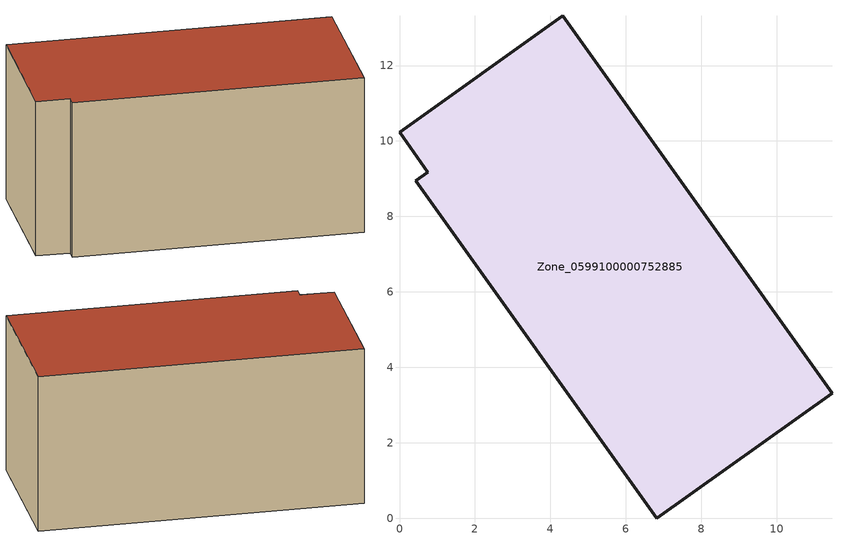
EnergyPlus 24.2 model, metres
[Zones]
Zone_0599100000752885
 floor ground (C_G): 0.44,8.95 0.75,9.18 0,10.23 4.32,13.32 11.47,3.32 6.82,0 z0
 wall outside (C_F): 0.75,9.18 0.44,8.95 6.82,0 11.47,3.32 4.32,13.32 0,10.23 0.75,9.18 z0:6.23
 roof outside (C_R): 4.32,13.32 0,10.23 0.75,9.18 0.44,8.95 6.82,0 11.47,3.32 z6.23
[BUILDING]
Pand.0599100000752885: North Axis=0; Terrain=City; Loads Convergence Tolerance Value=0.04; Temperature Convergence Tolerance Value=0.4; Solar Distribution=FullExterior; Maximum Number of Warmup Days=25; Minimum Number of Warmup Days=1
[Site:Location]
Rotterdam.The.Hague.AP_ZH_NLD Design_Conditions: Latitude=51.96; Longitude=4.45; Time Zone=1; Elevation=-4.5
[SITE:GROUNDTEMPERATURE:BUILDINGSURFACE]
18, 18, 18, 18, 18, 18, 18, 18, 18, 18, 18, 18
[MATERIAL] Thermal Absorptance=0.9; Solar Absorptance=0.7; Visible Absorptance=0.7
Name | Roughness | Thickness | Conductivity | Density | Specific Heat
G.TC.2006-2014 | MediumSmooth | 0.15 | 0.06 | 540 | 1210
F.TC.2006-2014 | Rough | 0.3 | 0.12 | 1920 | 840
R.TC.2006-2014 | MediumRough | 0.2 | 0.08 | 1500 | 1000
[CONSTRUCTION]
C_G: G.TC.2006-2014
C_F: F.TC.2006-2014
C_R: R.TC.2006-2014
[ZONE]
Zone_0599100000752885: Type=1; Multiplier=1; Ceiling Height=Autocalculate; Volume=Autocalculate; Floor Area=autocalculate; Part of Total Floor Area=Yes
[ZONEINFILTRATION:DESIGNFLOWRATE]
Infil_Zone_0599100000752885: Zone or ZoneList or Space or SpaceList=Zone_0599100000752885; Schedule=AlwaysOn; Design Flow Rate Calculation Method=Flow/Area; Flow Rate per Floor Area=0.0015; Constant Term Coefficient=1; Temperature Term Coefficient=0; Velocity Term Coefficient=0; Velocity Squared Term Coefficient=0
[HVACTEMPLATE:ZONE:IDEALLOADSAIRSYSTEM]
Zone_0599100000752885: Maximum Heating Supply Air Temperature=50; Minimum Cooling Supply Air Temperature=13; Maximum Heating Supply Air Humidity Ratio=0.0156; Minimum Cooling Supply Air Humidity Ratio=0.0077; Heating Limit=NoLimit; Cooling Limit=NoLimit; Dehumidification Control Type=ConstantSensibleHeatRatio; Cooling Sensible Heat Ratio=0.7; Dehumidification Setpoint=60; Humidification Control Type=None; Humidification Setpoint=30; Outdoor Air Method=None; Outdoor Air Flow Rate per Person=0.00944; Outdoor Air Flow Rate per Zone Floor Area=0; Outdoor Air Flow Rate per Zone=0; Demand Controlled Ventilation Type=None; Outdoor Air Economizer Type=NoEconomizer; Heat Recovery Type=None; Sensible Heat Recovery Effectiveness=0.7; Latent Heat Recovery Effectiveness=0.65
[ZONECONTROL:THERMOSTAT]
ThermostatControl_Zone_0599100000752885: Zone or ZoneList=Zone_0599100000752885; Control Type Schedule=DualSetpointControlType; Control 1=Thermostat_Zone_0599100000752885; Temperature Difference Between Cutout And Setpoint=0
[THERMOSTATSETPOINT:DUALSETPOINT]
Thermostat_Zone_0599100000752885: Heating Setpoint Temperature Schedule=HeatingSetpoint_Zone_0599100000752885; Cooling Setpoint Temperature Schedule=CoolingSetpoint_Zone_0599100000752885
[SCHEDULE:COMPACT]
HeatingSetpoint_Zone_0599100000752885: Through: 12/31, For: AllDays, Until: 24:00, 21
CoolingSetpoint_Zone_0599100000752885: Through: 12/31, For: AllDays, Until: 24:00, 24
DualSetpointControlType: Through: 12/31, For: AllDays, Until: 24:00, 4
AlwaysOn: Through: 12/31, For: AllDays, Until: 24:00, 1
